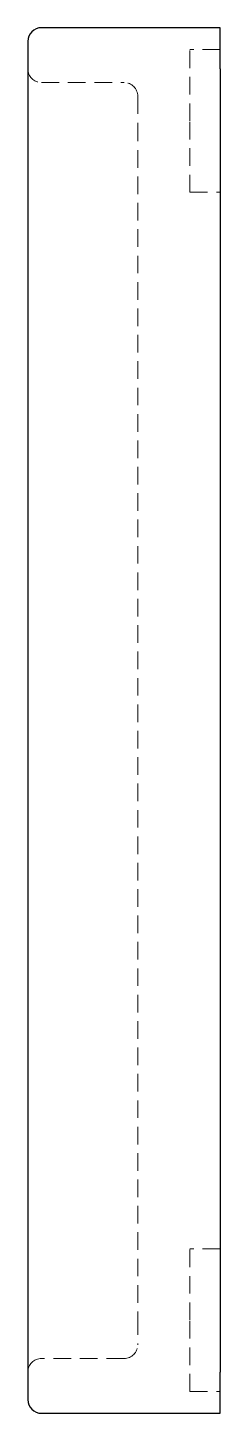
# Model space of a CAD drawing. Header units: millimetres. Extents: x 57 to 230, y 6 to 165.
# Drawn here: x 216.1 to 229.9, y 7 to 107 of the extents above.
import ezdxf

# ---------------------------------------------------------------- set-up
doc = ezdxf.new("R2010")
doc.units = ezdxf.units.MM
doc.linetypes.add('HIDDEN', pattern=[1.905, 1.27, -0.635])

msp = doc.modelspace()

# ---------------------------------------------------------------- linework, layer by layer
at = {"color": 7, "linetype": 'Continuous', "lineweight": 25}
for p, q in [((216.07, 106.01), (216.07, 104.03)), ((229.93, 107), (217.06, 107)), ((229.93, 104.03), (229.93, 107)), ((216.07, 104.03), (216.07, 9.97)), ((229.93, 104.03), (229.93, 9.97)), ((216.07, 9.97), (216.07, 7.99)), ((229.93, 7), (229.93, 9.97)), ((217.06, 7), (229.93, 7))]:
    msp.add_line(p, q, dxfattribs=at)
at = {"color": 7, "linetype": 'HIDDEN', "lineweight": 18}
for p, q in [((227.75, 100.27), (227.75, 105.42)), ((229.93, 105.42), (227.75, 105.42)), ((217.06, 103.04), (223, 103.04)), ((223.99, 102.05), (223.99, 100.07)), ((223.99, 100.07), (223.99, 13.93)), ((227.75, 95.12), (227.75, 100.27)), ((227.75, 95.12), (229.93, 95.12)), ((227.75, 13.73), (227.75, 18.88)), ((229.93, 18.88), (227.75, 18.88)), ((223.99, 13.93), (223.99, 11.95)), ((227.75, 8.58), (227.75, 13.73)), ((223, 10.96), (217.06, 10.96)), ((227.75, 8.58), (229.93, 8.58))]:
    msp.add_line(p, q, dxfattribs=at)
at = {"color": 7, "linetype": 'Continuous', "lineweight": 25}
for centre, start, end in [((217.06, 106.01), 90, 180), ((217.06, 7.99), 180, 270)]:
    msp.add_arc(centre, 0.99, start, end, dxfattribs=at)
at = {"color": 7, "linetype": 'HIDDEN', "lineweight": 18}
for centre, start, end in [((217.06, 104.03), 180, 270), ((223, 102.05), 0, 90), ((223, 11.95), 270, 0), ((217.06, 9.97), 90, 180)]:
    msp.add_arc(centre, 0.99, start, end, dxfattribs=at)

doc.saveas('drawing.dxf')
